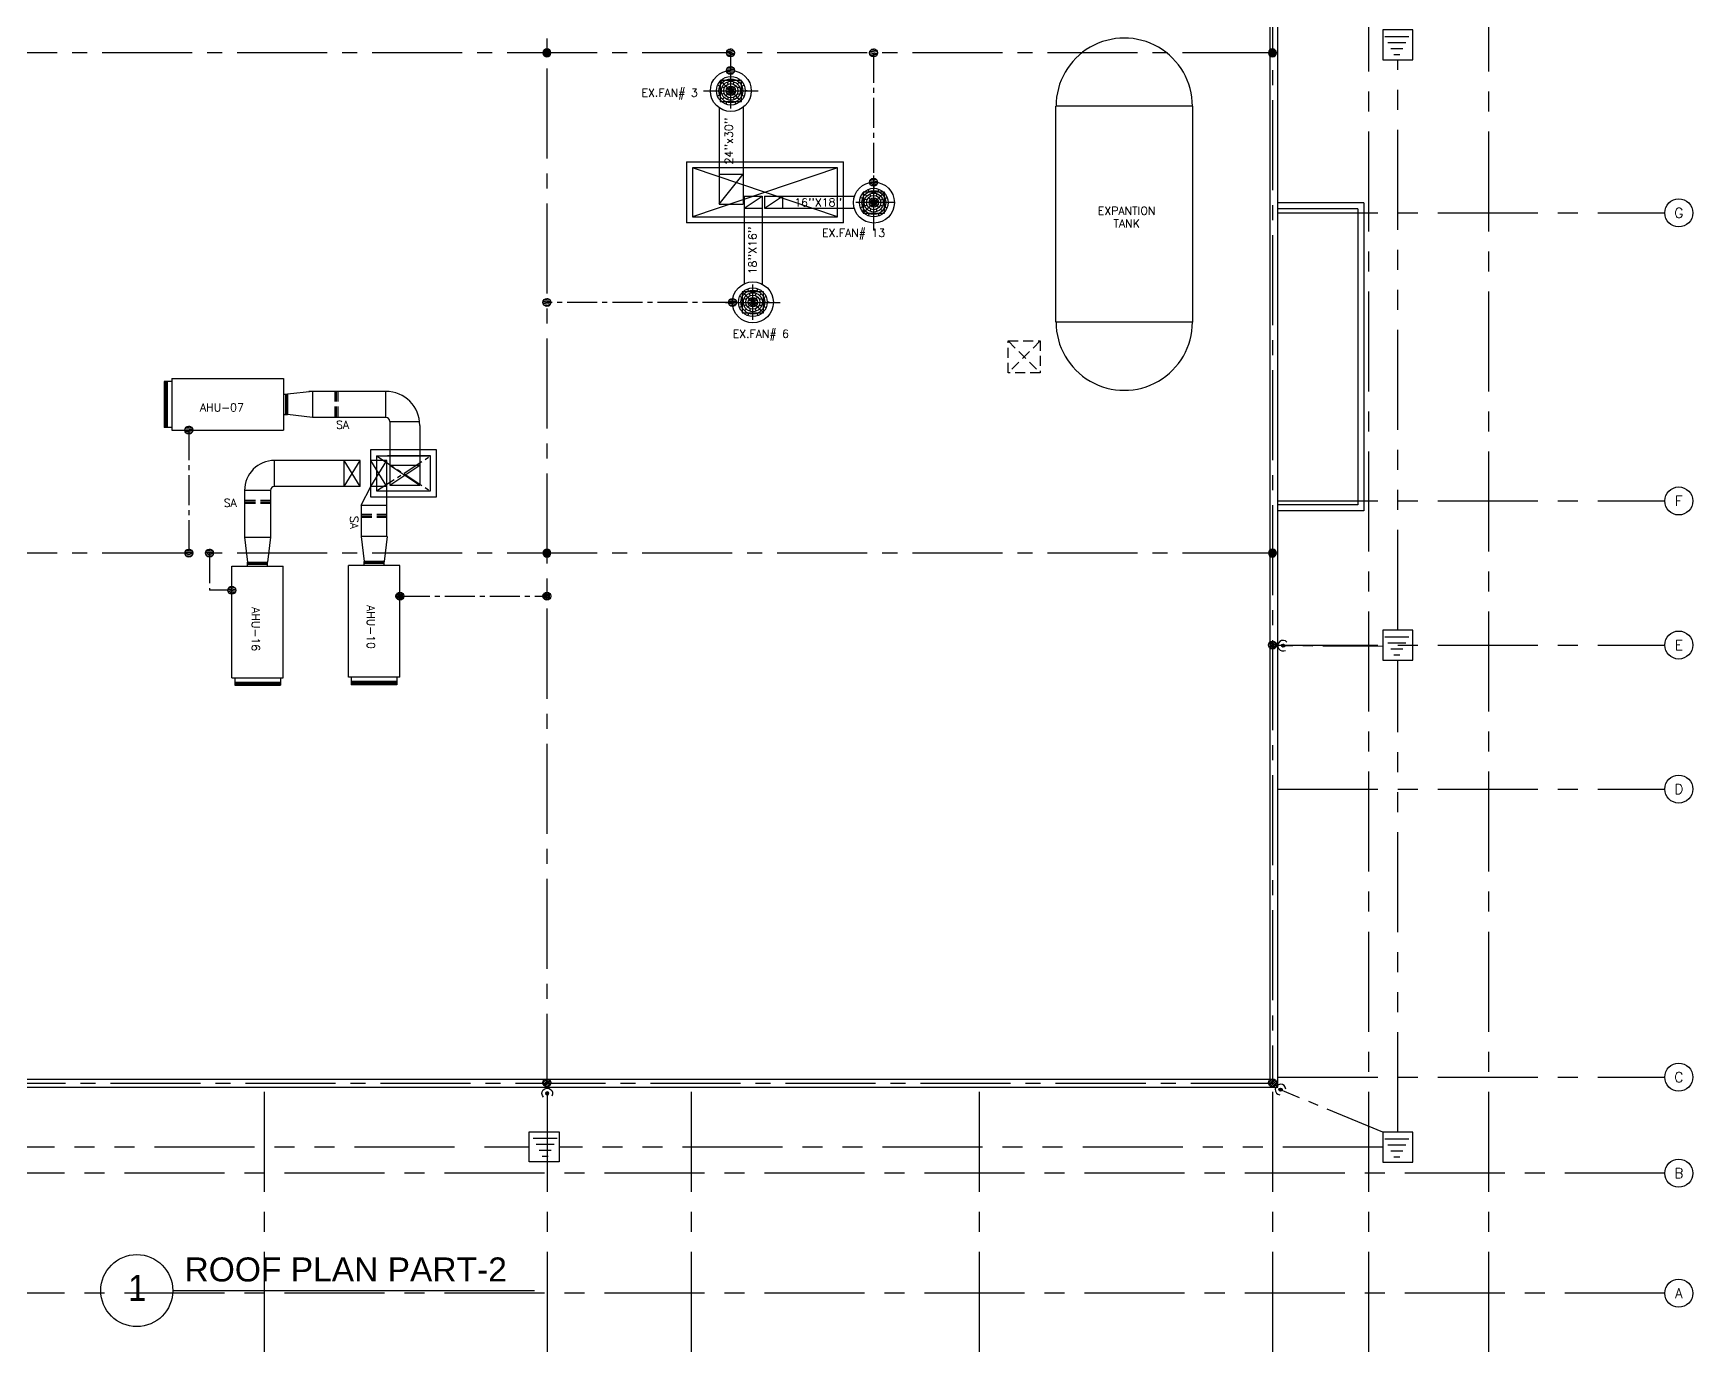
# Model space of a CAD drawing. Extents: x -141293 to -141213.7, y 99698.2 to 99776.7.
# Drawn here: x -141255.21 to -141213.73, y 99698.24 to 99731.19 of the extents above; entities that cross this region are included whole.
import ezdxf
from ezdxf.enums import TextEntityAlignment as Align

# ---------------------------------------------------------------- set-up
doc = ezdxf.new("R2010")
doc.units = 0
doc.header["$MEASUREMENT"] = 0
for name, pattern in [('CENTER2', [1.125, 0.75, -0.125, 0.125, -0.125]), ('CENTERX2', [4, 2.5, -0.5, 0.5, -0.5]), ('HIDDEN', [0.375, 0.25, -0.125]), ('PHANTOM', [2.5, 1.25, -0.25, 0.25, -0.25, 0.25, -0.25])]:
    doc.linetypes.add(name, pattern=pattern)
doc.layers.get('0').update_dxf_attribs({"linetype": 'CONTINUOUS'})
for name, color, linetype in [('AX', 6, 'CONTINUOUS'), ('AX-CR', 7, 'CONTINUOUS'), ('AX-TXT', 6, 'CONTINUOUS'), ('AXES', 11, 'CENTERX2'), ('CER', 2, 'CONTINUOUS'), ('CTXT', 6, 'CONTINUOUS'), ('DOOR-NO', 5, 'CONTINUOUS'), ('DUCT', 3, 'CONTINUOUS'), ('EARTHING', 4, 'PHANTOM'), ('EXDUCT', 3, 'CONTINUOUS'), ('L-NING', 4, 'CONTINUOUS'), ('PROJ-L', 11, 'CONTINUOUS'), ('RM-NAME', 4, 'CONTINUOUS'), ('ROOF', 7, 'CONTINUOUS'), ('SAD', 3, 'CONTINUOUS'), ('SHAFT', 11, 'CONTINUOUS'), ('WALL', 3, 'CONTINUOUS')]:
    doc.layers.add(name, color=color, linetype=linetype)
doc.styles.add('ROMANS', font='ROMANS.shx', dxfattribs={"height": 200})
doc.styles.add('TTXT', font='swisse.ttf', dxfattribs={"width": 0.6})

# ---------------------------------------------------------------- blocks, each defined once
blk = doc.blocks.new('AXR')
at = {"layer": 'AX-CR'}
blk.add_circle((350, 0), 350, dxfattribs=at)
at = {"layer": 'AX-TXT', "style": 'ROMANS'}
blk.add_attdef('AX', text='', height=250, dxfattribs=at).set_placement((350, 0), align=Align.MIDDLE)
blk = doc.blocks.new('*X14')
at = {"color": 0}
for p, q in [((91.354, 13.254), (91.434, 13.334)), ((91.362, 13.226), (91.462, 13.327)), ((91.369, 13.304), (91.384, 13.32)), ((91.377, 13.206), (91.483, 13.312)), ((91.398, 13.192), (91.497, 13.291)), ((91.426, 13.185), (91.504, 13.263))]:
    blk.add_line(p, q, dxfattribs=at)
blk = doc.blocks.new('*X15')
at = {"color": 0}
for p, q in [((91.354, 13.254), (91.434, 13.334)), ((91.362, 13.226), (91.462, 13.327)), ((91.369, 13.304), (91.384, 13.32)), ((91.377, 13.206), (91.483, 13.312)), ((91.398, 13.192), (91.497, 13.291)), ((91.426, 13.185), (91.504, 13.263))]:
    blk.add_line(p, q, dxfattribs=at)
blk = doc.blocks.new('SCC')
at = {"layer": 'L-NING'}
blk.add_circle((0, 0), 0.125, dxfattribs=at)
at = {"layer": 'L-NING', "xscale": 1.666666666666667, "yscale": 1.666666666666667, "zscale": 1.666666666666667}
blk.add_blockref('*X15', (-152.382, -22.099), dxfattribs=at)
blk = doc.blocks.new('*X18')
at = {"color": 0}
for p, q in [((91.354, 13.254), (91.434, 13.334)), ((91.362, 13.226), (91.462, 13.327)), ((91.369, 13.304), (91.384, 13.32)), ((91.377, 13.206), (91.483, 13.312)), ((91.398, 13.192), (91.497, 13.291)), ((91.426, 13.185), (91.504, 13.263))]:
    blk.add_line(p, q, dxfattribs=at)

msp = doc.modelspace()

# ---------------------------------------------------------------- hatches: boundary and pattern name
at = {"layer": 'DOOR-NO'}
h = msp.add_hatch(dxfattribs=at)
h.set_pattern_fill('ANSI37', color=2, scale=100, angle=180, style=0)
h.set_pattern_definition([(315, (-141243.358209, 99881.336086), (-0.0088388347, -0.0088388348), []), (225, (-141243.358209, 99881.336086), (-0.0088388347, 0.0088388348), [])])
h.paths.add_polyline_path([(-141248.903, 99721.663), (-141248.853, 99721.663), (-141248.853, 99722.169), (-141248.903, 99722.169)])
h = msp.add_hatch(dxfattribs=at)
h.set_pattern_fill('ANSI37', color=2, scale=100, angle=270, style=0)
h.set_pattern_definition([(45, (-141409.020623, 99723.468245), (0.0088388347, -0.0088388348), []), (315, (-141409.020623, 99723.468245), (-0.0088388347, -0.0088388348), [])])
h.paths.add_polyline_path([(-141249.348, 99717.923), (-141249.348, 99717.973), (-141249.854, 99717.973), (-141249.854, 99717.923)])
h = msp.add_hatch(dxfattribs=at)
h.set_pattern_fill('ANSI37', color=2, scale=100, angle=90, style=0)
h.set_pattern_definition([(135, (-141087.266535, 99723.484271), (-0.0088388347, -0.0088388348), []), (225, (-141087.266535, 99723.484271), (0.0088388347, -0.0088388348), [])])
h.paths.add_polyline_path([(-141246.433, 99717.939), (-141246.433, 99717.989), (-141246.939, 99717.989), (-141246.939, 99717.939)])

# ---------------------------------------------------------------- linework, layer by layer
at = {"layer": 'AX', "color": 2, "linetype": 'HIDDEN'}
for p, q in [((-141247.671, 99722.241), (-141247.671, 99721.591)), ((-141247.637, 99722.241), (-141247.637, 99721.591)), ((-141247.597, 99722.241), (-141247.597, 99721.591)), ((-141249.277, 99719.511), (-141249.927, 99719.511)), ((-141249.277, 99719.471), (-141249.927, 99719.471)), ((-141249.277, 99719.437), (-141249.927, 99719.437)), ((-141246.371, 99719.159), (-141247, 99719.159)), ((-141246.371, 99719.125), (-141247, 99719.125)), ((-141246.371, 99719.085), (-141247, 99719.085))]:
    msp.add_line(p, q, dxfattribs=at)
at = {"layer": 'AX', "color": 2}
for p, q in [((-141246.294, 99720.397), (-141245.544, 99719.897)), ((-141246.294, 99719.897), (-141245.544, 99720.397))]:
    msp.add_line(p, q, dxfattribs=at)
at = {"layer": 'AX-CR'}
msp.add_circle((-141214.079, 99702.701), 0.35, dxfattribs=at)
at = {"layer": 'AXES'}
for p, q in [((-141221.829, 99698.237), (-141221.829, 99776.05)), ((-141218.829, 99698.237), (-141218.829, 99776.05)), ((-141224.103, 99726.701), (-141214.429, 99726.701)), ((-141224.103, 99719.501), (-141214.429, 99719.501)), ((-141224.103, 99715.901), (-141214.429, 99715.901)), ((-141224.103, 99712.301), (-141214.429, 99712.301)), ((-141249.429, 99698.237), (-141249.429, 99705.101)), ((-141242.353, 99698.237), (-141242.353, 99705.101)), ((-141238.753, 99698.237), (-141238.753, 99705.101)), ((-141231.553, 99698.237), (-141231.553, 99705.101)), ((-141224.229, 99698.237), (-141224.229, 99705.101)), ((-141224.103, 99705.101), (-141214.429, 99705.101)), ((-141214.429, 99702.701), (-141268.333, 99702.701)), ((-141214.429, 99699.701), (-141292.328, 99699.701))]:
    msp.add_line(p, q, dxfattribs=at)
at = {"layer": 'CER', "color": 6}
msp.add_line((-141251.718, 99699.767), (-141242.682, 99699.767), dxfattribs=at)
msp.add_circle((-141252.618, 99699.767), 0.9, dxfattribs=at)
at = {"layer": 'DOOR-NO', "color": 11}
for p, q in [((-141226.233, 99729.365), (-141229.645, 99729.365)), ((-141229.645, 99723.973), (-141229.645, 99729.365)), ((-141226.233, 99729.365), (-141226.233, 99723.973)), ((-141226.233, 99723.973), (-141229.645, 99723.973)), ((-141251.743, 99722.561), (-141251.743, 99721.271)), ((-141251.743, 99722.561), (-141248.953, 99722.561)), ((-141248.953, 99722.561), (-141248.953, 99721.271)), ((-141251.743, 99721.271), (-141248.953, 99721.271)), ((-141250.246, 99717.873), (-141248.956, 99717.873)), ((-141250.246, 99715.083), (-141250.246, 99717.873)), ((-141248.956, 99715.083), (-141248.956, 99717.873)), ((-141246.041, 99717.889), (-141247.331, 99717.889)), ((-141247.331, 99715.099), (-141247.331, 99717.889)), ((-141246.041, 99715.099), (-141246.041, 99717.889)), ((-141250.246, 99715.083), (-141248.956, 99715.083)), ((-141246.041, 99715.099), (-141247.331, 99715.099))]:
    msp.add_line(p, q, dxfattribs=at)
at = {"layer": 'DOOR-NO', "color": 6}
for p, q in [((-141251.743, 99722.561), (-141251.743, 99721.271)), ((-141250.246, 99715.083), (-141248.956, 99715.083)), ((-141246.041, 99715.099), (-141247.331, 99715.099))]:
    msp.add_line(p, q, dxfattribs=at)
at = {"layer": 'DOOR-NO', "color": 2}
for p, q in [((-141251.743, 99722.483), (-141251.932, 99722.483)), ((-141251.932, 99722.483), (-141251.932, 99721.341)), ((-141251.905, 99722.492), (-141251.905, 99721.35)), ((-141251.887, 99722.483), (-141251.887, 99721.341)), ((-141251.856, 99722.483), (-141251.856, 99721.341)), ((-141251.743, 99721.341), (-141251.932, 99721.341))]:
    msp.add_line(p, q, dxfattribs=at)
at = {"layer": 'DOOR-NO', "color": 3}
for p, q in [((-141248.953, 99722.169), (-141248.853, 99722.169)), ((-141248.953, 99721.663), (-141248.853, 99721.663)), ((-141249.854, 99717.873), (-141249.854, 99717.973)), ((-141249.348, 99717.873), (-141249.348, 99717.973)), ((-141246.939, 99717.889), (-141246.939, 99717.989)), ((-141246.433, 99717.889), (-141246.433, 99717.989)), ((-141250.168, 99715.083), (-141250.168, 99714.894)), ((-141249.025, 99715.083), (-141249.025, 99714.894)), ((-141247.262, 99715.099), (-141247.262, 99714.91)), ((-141246.119, 99715.099), (-141246.119, 99714.91)), ((-141250.177, 99714.921), (-141249.034, 99714.921)), ((-141250.168, 99714.971), (-141249.025, 99714.971)), ((-141250.168, 99714.939), (-141249.025, 99714.939)), ((-141250.168, 99714.894), (-141249.025, 99714.894)), ((-141246.119, 99714.987), (-141247.262, 99714.987)), ((-141246.119, 99714.955), (-141247.262, 99714.955)), ((-141246.119, 99714.91), (-141247.262, 99714.91)), ((-141246.11, 99714.937), (-141247.253, 99714.937))]:
    msp.add_line(p, q, dxfattribs=at)
at = {"layer": 'DOOR-NO'}
for p, q in [((-141248.903, 99722.169), (-141248.903, 99721.663)), ((-141248.853, 99722.169), (-141248.853, 99721.663)), ((-141249.854, 99717.973), (-141249.348, 99717.973)), ((-141246.433, 99717.989), (-141246.939, 99717.989)), ((-141249.854, 99717.923), (-141249.348, 99717.923)), ((-141246.433, 99717.939), (-141246.939, 99717.939))]:
    msp.add_line(p, q, dxfattribs=at)
at = {"layer": 'DOOR-NO', "color": 11}
for centre, major_axis, start_param, end_param in [((-141227.939, 99729.365), (1.206, 1.206), 5.497787, 8.63938), ((-141227.939, 99723.973), (-1.206, 1.206), 0.785398, 3.926991)]:
    msp.add_ellipse(centre, major_axis=major_axis, ratio=1, start_param=start_param, end_param=end_param, dxfattribs=at)
at = {"layer": 'DUCT', "color": 11}
for p, q in [((-141238.035, 99730.013), (-141237.507, 99729.485)), ((-141238.035, 99730.013), (-141238.035, 99729.485)), ((-141237.507, 99730.013), (-141238.035, 99730.013)), ((-141237.836, 99729.917), (-141237.857, 99729.973)), ((-141237.771, 99729.312), (-141237.771, 99730.198)), ((-141237.71, 99729.917), (-141237.689, 99729.973)), ((-141237.507, 99729.485), (-141237.507, 99730.013)), ((-141238.454, 99729.749), (-141237.092, 99729.749)), ((-141238.048, 99729.644), (-141238.104, 99729.622)), ((-141238.044, 99729.872), (-141238.099, 99729.896)), ((-141238.069, 99729.753), (-141238.009, 99729.753)), ((-141237.937, 99729.688), (-141237.993, 99729.666)), ((-141237.934, 99729.824), (-141237.989, 99729.848)), ((-141237.937, 99729.922), (-141237.979, 99729.965)), ((-141237.937, 99729.583), (-141237.979, 99729.54)), ((-141237.773, 99729.752), (-141237.895, 99729.879)), ((-141237.773, 99729.753), (-141237.895, 99729.626)), ((-141237.773, 99729.753), (-141237.881, 99729.71)), ((-141237.773, 99729.753), (-141237.879, 99729.8)), ((-141237.836, 99729.587), (-141237.857, 99729.531)), ((-141237.773, 99729.752), (-141237.814, 99729.861)), ((-141237.773, 99729.753), (-141237.814, 99729.644)), ((-141237.773, 99729.752), (-141237.65, 99729.879)), ((-141237.773, 99729.752), (-141237.731, 99729.861)), ((-141237.773, 99729.753), (-141237.666, 99729.8)), ((-141237.773, 99729.753), (-141237.731, 99729.644)), ((-141237.773, 99729.753), (-141237.65, 99729.626)), ((-141237.773, 99729.753), (-141237.665, 99729.71)), ((-141237.71, 99729.587), (-141237.689, 99729.531)), ((-141237.611, 99729.824), (-141237.556, 99729.848)), ((-141237.609, 99729.922), (-141237.567, 99729.965)), ((-141237.609, 99729.688), (-141237.553, 99729.666)), ((-141237.609, 99729.583), (-141237.567, 99729.54)), ((-141237.477, 99729.753), (-141237.537, 99729.753)), ((-141237.501, 99729.872), (-141237.446, 99729.896)), ((-141237.498, 99729.644), (-141237.442, 99729.622)), ((-141238.035, 99729.485), (-141237.507, 99729.485)), ((-141237.878, 99729.475), (-141237.9, 99729.419)), ((-141237.668, 99729.475), (-141237.646, 99729.419)), ((-141234.196, 99726.277), (-141234.196, 99727.639)), ((-141234.476, 99727.063), (-141234.533, 99727.085)), ((-141234.46, 99726.695), (-141233.932, 99727.223)), ((-141234.46, 99727.223), (-141234.46, 99726.695)), ((-141233.932, 99727.223), (-141234.46, 99727.223)), ((-141234.369, 99727.122), (-141234.412, 99727.164)), ((-141234.318, 99727.229), (-141234.342, 99727.284)), ((-141234.199, 99726.958), (-141234.326, 99727.08)), ((-141234.27, 99727.119), (-141234.294, 99727.174)), ((-141234.2, 99727.37), (-141234.2, 99727.314)), ((-141234.2, 99727.254), (-141234.2, 99727.194)), ((-141234.2, 99726.958), (-141234.073, 99727.08)), ((-141234.135, 99727.122), (-141234.113, 99727.177)), ((-141234.091, 99727.233), (-141234.069, 99727.289)), ((-141234.03, 99727.122), (-141233.986, 99727.164)), ((-141233.932, 99726.695), (-141233.932, 99727.223)), ((-141233.922, 99727.063), (-141233.866, 99727.085)), ((-141233.684, 99726.959), (-141234.645, 99726.959)), ((-141234.476, 99726.852), (-141234.533, 99726.831)), ((-141234.46, 99726.695), (-141233.932, 99726.695)), ((-141234.364, 99727.021), (-141234.42, 99727.042)), ((-141234.364, 99726.895), (-141234.42, 99726.874)), ((-141234.369, 99726.794), (-141234.412, 99726.752)), ((-141234.318, 99726.686), (-141234.342, 99726.631)), ((-141234.199, 99726.958), (-141234.326, 99726.835)), ((-141234.199, 99726.958), (-141234.308, 99726.999)), ((-141234.199, 99726.958), (-141234.308, 99726.916)), ((-141234.27, 99726.796), (-141234.294, 99726.741)), ((-141234.2, 99726.958), (-141234.246, 99727.064)), ((-141234.2, 99726.958), (-141234.246, 99726.851)), ((-141234.2, 99726.958), (-141234.157, 99727.066)), ((-141234.2, 99726.958), (-141234.09, 99726.999)), ((-141234.2, 99726.958), (-141234.09, 99726.916)), ((-141234.2, 99726.958), (-141234.157, 99726.85)), ((-141234.2, 99726.958), (-141234.073, 99726.835)), ((-141234.2, 99726.662), (-141234.2, 99726.722)), ((-141234.135, 99726.794), (-141234.113, 99726.738)), ((-141234.091, 99726.682), (-141234.069, 99726.627)), ((-141234.034, 99727.021), (-141233.978, 99727.042)), ((-141234.034, 99726.895), (-141233.978, 99726.874)), ((-141234.03, 99726.794), (-141233.986, 99726.752)), ((-141233.922, 99726.852), (-141233.866, 99726.831)), ((-141237.495, 99724.588), (-141237.55, 99724.612)), ((-141237.485, 99724.729), (-141236.957, 99724.201)), ((-141237.485, 99724.729), (-141237.485, 99724.201)), ((-141236.957, 99724.729), (-141237.485, 99724.729)), ((-141237.387, 99724.638), (-141237.429, 99724.682)), ((-141237.328, 99724.746), (-141237.35, 99724.802)), ((-141237.223, 99724.468), (-141237.346, 99724.595)), ((-141237.286, 99724.634), (-141237.307, 99724.69)), ((-141237.223, 99724.468), (-141237.101, 99724.595)), ((-141237.221, 99724.028), (-141237.221, 99724.915)), ((-141237.16, 99724.634), (-141237.139, 99724.69)), ((-141237.118, 99724.746), (-141237.096, 99724.802)), ((-141237.059, 99724.638), (-141237.017, 99724.682)), ((-141236.957, 99724.201), (-141236.957, 99724.729)), ((-141236.952, 99724.588), (-141236.897, 99724.612)), ((-141237.904, 99724.465), (-141236.542, 99724.465)), ((-141237.498, 99724.36), (-141237.554, 99724.338)), ((-141237.519, 99724.469), (-141237.459, 99724.469)), ((-141237.485, 99724.201), (-141236.957, 99724.201)), ((-141237.387, 99724.405), (-141237.443, 99724.382)), ((-141237.385, 99724.54), (-141237.44, 99724.564)), ((-141237.387, 99724.299), (-141237.429, 99724.256)), ((-141237.328, 99724.192), (-141237.35, 99724.136)), ((-141237.223, 99724.469), (-141237.346, 99724.342)), ((-141237.223, 99724.469), (-141237.331, 99724.427)), ((-141237.223, 99724.469), (-141237.33, 99724.516)), ((-141237.286, 99724.304), (-141237.307, 99724.248)), ((-141237.223, 99724.468), (-141237.265, 99724.578)), ((-141237.223, 99724.469), (-141237.265, 99724.36)), ((-141237.223, 99724.468), (-141237.182, 99724.578)), ((-141237.223, 99724.469), (-141237.117, 99724.516)), ((-141237.223, 99724.469), (-141237.182, 99724.36)), ((-141237.223, 99724.469), (-141237.101, 99724.342)), ((-141237.223, 99724.469), (-141237.115, 99724.427)), ((-141237.16, 99724.304), (-141237.139, 99724.248)), ((-141237.118, 99724.192), (-141237.096, 99724.136)), ((-141237.062, 99724.54), (-141237.007, 99724.564)), ((-141237.059, 99724.405), (-141237.003, 99724.382)), ((-141237.059, 99724.299), (-141237.017, 99724.256)), ((-141236.927, 99724.469), (-141236.987, 99724.469)), ((-141236.948, 99724.36), (-141236.892, 99724.338))]:
    msp.add_line(p, q, dxfattribs=at)
at = {"layer": 'DUCT', "color": 1}
for p, q in [((-141237.361, 99729.753), (-141237.417, 99729.753)), ((-141236.811, 99724.469), (-141236.867, 99724.469))]:
    msp.add_line(p, q, dxfattribs=at)
at = {"layer": 'DUCT'}
for p, q in [((-141248.23, 99722.241), (-141248.853, 99722.169)), ((-141248.23, 99722.241), (-141248.23, 99721.591)), ((-141247.381, 99722.241), (-141248.23, 99722.241)), ((-141246.394, 99721.591), (-141246.394, 99722.241)), ((-141248.23, 99721.591), (-141248.853, 99721.663)), ((-141246.394, 99721.591), (-141248.23, 99721.591)), ((-141246.294, 99721.491), (-141245.55, 99721.491)), ((-141246.294, 99721.491), (-141246.294, 99719.897)), ((-141249.176, 99719.864), (-141249.176, 99720.514)), ((-141246.371, 99720.514), (-141246.771, 99720.514)), ((-141249.276, 99719.764), (-141249.926, 99719.764)), ((-141249.926, 99719.764), (-141249.926, 99718.597)), ((-141249.276, 99719.764), (-141249.276, 99718.597)), ((-141247.011, 99719.395), (-141246.771, 99719.864)), ((-141246.371, 99719.864), (-141246.771, 99719.864)), ((-141247.011, 99719.395), (-141246.371, 99719.395)), ((-141247.011, 99719.395), (-141247.011, 99718.613)), ((-141249.926, 99718.597), (-141249.854, 99717.973)), ((-141249.926, 99718.597), (-141249.276, 99718.597)), ((-141249.276, 99718.597), (-141249.348, 99717.973)), ((-141247.011, 99718.613), (-141246.939, 99717.989)), ((-141246.361, 99718.613), (-141247.011, 99718.613)), ((-141246.361, 99718.613), (-141246.433, 99717.989))]:
    msp.add_line(p, q, dxfattribs=at)
at = {"layer": 'DUCT', "linetype": 'ByBlock'}
for p, q in [((-141246.394, 99722.241), (-141248.322, 99722.241)), ((-141247.036, 99720.514), (-141249.176, 99720.514)), ((-141247.436, 99719.864), (-141247.436, 99720.514)), ((-141247.036, 99719.864), (-141247.036, 99720.514)), ((-141246.771, 99719.864), (-141246.771, 99720.514)), ((-141246.371, 99718.613), (-141246.371, 99720.514)), ((-141247.036, 99719.864), (-141249.176, 99719.864))]:
    msp.add_line(p, q, dxfattribs=at)
at = {"layer": 'DUCT', "color": 2, "linetype": 'ByBlock'}
for p, q in [((-141247.036, 99719.864), (-141247.436, 99720.514)), ((-141247.436, 99719.864), (-141247.036, 99720.514)), ((-141246.771, 99719.864), (-141246.371, 99720.514)), ((-141246.371, 99719.864), (-141246.771, 99720.514))]:
    msp.add_line(p, q, dxfattribs=at)
at = {"layer": 'DUCT'}
for centre, major_axis, start_param, end_param in [((-141237.771, 99729.749), (-0.362, 0.362), 3.926991, 10.210176), ((-141234.196, 99726.959), (-0.362, 0.362), 3.926991, 10.210176), ((-141237.221, 99724.465), (-0.362, 0.362), 3.926991, 10.210176), ((-141246.394, 99721.391), (-0.601, 0.601), 3.926991, 5.497787), ((-141246.394, 99721.491), (0.0707, 0.0707), 5.497787, 7.068583), ((-141249.176, 99719.764), (0.53, 0.53), 0.785398, 2.356194), ((-141249.176, 99719.764), (0.0707, 0.0707), 0.785398, 2.356194)]:
    msp.add_ellipse(centre, major_axis=major_axis, ratio=1, start_param=start_param, end_param=end_param, dxfattribs=at)
at = {"layer": 'DUCT', "color": 11}
for centre, major_axis, start_param, end_param in [((-141237.771, 99729.753), (-0.253, 0.253), 3.926991, 10.210176), ((-141237.771, 99729.753), (0.211, 0.211), 5.497787, 11.780972), ((-141237.771, 99729.753), (-0.168, 0.168), 3.926991, 10.210176), ((-141237.771, 99729.753), (-0.126, 0.126), 3.926991, 10.210176), ((-141237.771, 99729.753), (0.0832, 0.0832), 5.497787, 11.780972), ((-141234.2, 99726.959), (0.253, 0.253), 5.497787, 11.780972), ((-141234.2, 99726.959), (-0.211, 0.211), 3.926991, 10.210176), ((-141234.2, 99726.959), (-0.168, 0.168), 3.926991, 10.210176), ((-141234.2, 99726.959), (0.126, 0.126), 5.497787, 11.780972), ((-141234.2, 99726.959), (-0.0832, 0.0832), 3.926991, 10.210176), ((-141237.221, 99724.469), (0.253, 0.253), 5.497787, 11.780972), ((-141237.221, 99724.469), (0.211, 0.211), 5.497787, 11.780972), ((-141237.221, 99724.469), (-0.168, 0.168), 3.926991, 10.210176), ((-141237.221, 99724.469), (0.126, 0.126), 5.497787, 11.780972), ((-141237.221, 99724.469), (0.0832, 0.0832), 5.497787, 11.780972)]:
    msp.add_ellipse(centre, major_axis=major_axis, ratio=1, start_param=start_param, end_param=end_param, dxfattribs=at)
at = {"layer": 'EARTHING', "ltscale": 2}
for p, q in [((-141244.677, 99703.351), (-141266.185, 99703.351)), ((-141242.809, 99703.351), (-141243.927, 99703.351)), ((-141221.478, 99703.351), (-141242.059, 99703.351))]:
    msp.add_line(p, q, dxfattribs=at)
for points in [[(-141221.103, 99716.276), (-141221.103, 99730.526)], [(-141221.103, 99703.726), (-141221.103, 99715.526)]]:
    msp.add_lwpolyline(points, dxfattribs=at)
at = {"layer": 'EXDUCT'}
for p, q in [((-141238.066, 99729.331), (-141238.066, 99726.919)), ((-141237.466, 99729.339), (-141237.466, 99726.919)), ((-141238.066, 99727.669), (-141237.466, 99727.669)), ((-141238.066, 99726.919), (-141237.466, 99727.669)), ((-141238.066, 99726.919), (-141237.466, 99726.919))]:
    msp.add_line(p, q, dxfattribs=at)
at = {"layer": 'EXDUCT', "linetype": 'ByBlock'}
for p, q in [((-141237.437, 99726.822), (-141236.987, 99727.122)), ((-141237.437, 99727.122), (-141236.987, 99727.122)), ((-141237.437, 99727.122), (-141237.437, 99724.929)), ((-141236.987, 99727.122), (-141236.987, 99724.92)), ((-141236.934, 99727.122), (-141236.934, 99726.822)), ((-141236.934, 99726.822), (-141236.484, 99727.122)), ((-141236.934, 99727.122), (-141234.681, 99727.122)), ((-141236.484, 99727.122), (-141236.484, 99726.822)), ((-141237.437, 99726.822), (-141236.987, 99726.822)), ((-141236.934, 99726.822), (-141234.688, 99726.822))]:
    msp.add_line(p, q, dxfattribs=at)
at = {"layer": 'L-NING', "linetype": 'CENTER2', "ltscale": 3}
for p, q in [((-141242.367, 99764.06), (-141242.367, 99704.951)), ((-141224.235, 99732.896), (-141224.235, 99704.951)), ((-141224.235, 99730.7), (-141256.653, 99730.7)), ((-141224.235, 99718.2), (-141256.653, 99718.2)), ((-141256.653, 99704.951), (-141224.235, 99704.951))]:
    msp.add_line(p, q, dxfattribs=at)
at = {"layer": 'L-NING', "linetype": 'Continuous'}
for p, q in [((-141221.425, 99731.108), (-141220.825, 99731.108)), ((-141221.35, 99730.958), (-141220.9, 99730.958)), ((-141221.275, 99730.808), (-141220.975, 99730.808)), ((-141221.2, 99730.658), (-141221.05, 99730.658)), ((-141221.425, 99716.108), (-141220.825, 99716.108)), ((-141221.35, 99715.958), (-141220.9, 99715.958)), ((-141221.275, 99715.808), (-141220.975, 99715.808)), ((-141221.2, 99715.658), (-141221.05, 99715.658)), ((-141242.112, 99703.569), (-141242.712, 99703.569)), ((-141221.425, 99703.558), (-141220.825, 99703.558)), ((-141242.187, 99703.419), (-141242.637, 99703.419)), ((-141242.262, 99703.269), (-141242.562, 99703.269)), ((-141242.337, 99703.119), (-141242.487, 99703.119)), ((-141221.35, 99703.408), (-141220.9, 99703.408)), ((-141221.275, 99703.258), (-141220.975, 99703.258)), ((-141221.2, 99703.108), (-141221.05, 99703.108))]:
    msp.add_line(p, q, dxfattribs=at)
at = {"layer": 'L-NING', "linetype": 'CENTER2'}
for p, q in [((-141237.781, 99730.7), (-141237.781, 99730.26)), ((-141234.205, 99730.7), (-141234.205, 99727.467)), ((-141237.733, 99724.465), (-141242.367, 99724.465)), ((-141251.318, 99721.271), (-141251.318, 99718.2)), ((-141250.802, 99718.2), (-141250.802, 99717.27)), ((-141250.246, 99717.27), (-141250.802, 99717.27)), ((-141246.041, 99717.122), (-141242.367, 99717.122))]:
    msp.add_line(p, q, dxfattribs=at)
at = {"layer": 'L-NING', "linetype": 'CENTER2', "ltscale": 2}
for p, q in [((-141221.478, 99715.868), (-141223.967, 99715.879)), ((-141242.351, 99703.737), (-141242.356, 99704.692)), ((-141221.478, 99703.726), (-141224.032, 99704.784))]:
    msp.add_line(p, q, dxfattribs=at)
at = {"layer": 'L-NING', "linetype": 'Continuous'}
for points in [[(-141221.478, 99731.276), (-141221.478, 99730.526), (-141220.728, 99730.526), (-141220.728, 99731.276)], [(-141221.478, 99716.276), (-141221.478, 99715.526), (-141220.728, 99715.526), (-141220.728, 99716.276)], [(-141242.059, 99703.737), (-141242.059, 99702.987), (-141242.809, 99702.987), (-141242.809, 99703.737)], [(-141221.478, 99703.726), (-141221.478, 99702.976), (-141220.728, 99702.976), (-141220.728, 99703.726)]]:
    msp.add_lwpolyline(points, close=True, dxfattribs=at)
at = {"layer": 'L-NING'}
for centre, major_axis in [((-141223.969, 99715.884), (-0.107, -0.079)), ((-141224.032, 99704.789), (-0.133, 0))]:
    msp.add_ellipse(centre, major_axis=major_axis, ratio=1, start_param=-3.031545, end_param=1.428202, dxfattribs=at)
for centre, major_axis in [((-141223.969, 99715.884), (0.0238, -0.0321)), ((-141224.032, 99704.789), (0, -0.04))]:
    msp.add_ellipse(centre, major_axis=major_axis, ratio=1, dxfattribs=at)
at = {"layer": 'L-NING', "extrusion": (0, 0, -1)}
msp.add_ellipse((-141242.36, 99704.695), major_axis=(0.083, 0.104), ratio=1, start_param=-3.031545, end_param=1.428202, dxfattribs=at)
msp.add_ellipse((-141242.36, 99704.695), major_axis=(0.0312, -0.025), ratio=1, dxfattribs=at)
at = {"layer": 'PROJ-L', "linetype": 'Continuous'}
for p, q in [((-141221.953, 99726.951), (-141224.103, 99726.951)), ((-141222.103, 99726.801), (-141224.103, 99726.801)), ((-141222.103, 99726.801), (-141222.103, 99719.401)), ((-141221.953, 99726.951), (-141221.953, 99719.251)), ((-141222.103, 99719.401), (-141224.103, 99719.401)), ((-141221.953, 99719.251), (-141224.103, 99719.251))]:
    msp.add_line(p, q, dxfattribs=at)
at = {"layer": 'ROOF', "color": 0, "linetype": 'Continuous'}
for p, q in [((-141224.303, 99732.971), (-141224.303, 99705.051)), ((-141224.103, 99704.851), (-141224.103, 99732.821)), ((-141256.753, 99704.851), (-141224.103, 99704.851)), ((-141256.553, 99705.051), (-141224.303, 99705.051))]:
    msp.add_line(p, q, dxfattribs=at)
at = {"layer": 'ROOF', "linetype": 'Continuous'}
for p, q in [((-141235.104, 99727.826), (-141238.73, 99726.601)), ((-141235.104, 99726.601), (-141238.73, 99727.826))]:
    msp.add_line(p, q, dxfattribs=at)
at = {"layer": 'SAD'}
for p, q in [((-141245.544, 99721.391), (-141245.544, 99719.897)), ((-141246.294, 99720.397), (-141245.544, 99720.397)), ((-141246.294, 99719.897), (-141245.544, 99719.897))]:
    msp.add_line(p, q, dxfattribs=at)
at = {"layer": 'SHAFT', "linetype": 'HIDDEN'}
for p, q in [((-141230.039, 99723.501), (-141230.839, 99722.701)), ((-141230.839, 99723.501), (-141230.039, 99722.701))]:
    msp.add_line(p, q, dxfattribs=at)
msp.add_lwpolyline([(-141230.839, 99723.501), (-141230.039, 99723.501), (-141230.039, 99722.701), (-141230.839, 99722.701)], close=True, dxfattribs=at)
at = {"layer": 'WALL'}
for p, q in [((-141238.879, 99727.976), (-141234.954, 99727.976)), ((-141238.879, 99727.976), (-141238.879, 99726.451)), ((-141234.954, 99726.451), (-141234.954, 99727.976)), ((-141238.73, 99727.826), (-141238.73, 99726.601)), ((-141235.104, 99727.826), (-141238.73, 99727.826)), ((-141235.104, 99726.601), (-141235.104, 99727.826)), ((-141234.954, 99726.451), (-141238.879, 99726.451)), ((-141238.73, 99726.601), (-141235.104, 99726.601)), ((-141245.129, 99720.776), (-141246.779, 99720.776)), ((-141246.779, 99720.776), (-141246.779, 99719.601)), ((-141246.629, 99720.626), (-141245.279, 99720.626)), ((-141246.629, 99720.626), (-141246.629, 99719.751)), ((-141245.279, 99720.626), (-141246.354, 99720.626)), ((-141245.279, 99719.751), (-141245.279, 99720.626)), ((-141245.129, 99719.601), (-141245.129, 99720.776)), ((-141246.629, 99719.751), (-141245.279, 99719.751)), ((-141246.779, 99719.601), (-141245.129, 99719.601))]:
    msp.add_line(p, q, dxfattribs=at)
at = {"layer": 'WALL', "color": 97, "linetype": 'CENTER2', "ltscale": 0.7}
for p, q in [((-141246.629, 99719.751), (-141245.279, 99720.626)), ((-141246.629, 99720.626), (-141245.279, 99719.751))]:
    msp.add_line(p, q, dxfattribs=at)

# ---------------------------------------------------------------- block references
at = {"layer": 'AXES', "yscale": 0.0009999999892897904, "zscale": 0.001}
for p, xscale, values in [((-141214.429, 99726.701), 0.001000000047497451, {'AX': 'G'}), ((-141214.429, 99719.501), 0.001000000047497451, {'AX': 'F'}), ((-141214.429, 99715.901), 0.001000000047497451, {'AX': 'E'}), ((-141214.429, 99712.301), 0.001000000047497451, {'AX': 'D'}), ((-141214.429, 99705.101), 0.0009999999892897904, {'AX': 'C'}), ((-141214.429, 99699.701), 0.0009999999892897904, {'AX': 'A'})]:
    msp.add_blockref('AXR', p, dxfattribs=dict(at, xscale=xscale)).add_auto_attribs(values)
at = {"layer": 'L-NING', "linetype": 'CENTER2', "yscale": 0.7999999999883585, "zscale": 0.7999999999999999}
for p, xscale, rotation in [((-141242.367, 99730.7), -0.7999999999963932, 315.5352127459086), ((-141237.781, 99730.7), 0.7999999999858549, 308.7187866719329), ((-141234.205, 99730.7), 0.7999999999858549, 308.7187866719329), ((-141224.235, 99730.7), -0.7999999999963932, 315.5352127459086), ((-141237.781, 99730.26), 0.7999999999858549, 308.7187866719329), ((-141234.205, 99727.467), 0.7999999999858549, 308.7187866719329), ((-141242.367, 99724.465), 0.7999999999858549, 308.7187866719329), ((-141237.733, 99724.465), 0.7999999999858549, 308.7187866719329), ((-141251.318, 99721.271), 0.7999999999858549, 308.7187866719329), ((-141251.318, 99718.2), 0.7999999999858549, 308.7187866719329), ((-141250.802, 99718.2), 0.7999999999858549, 308.7187866719329), ((-141242.367, 99718.2), -0.7999999999963932, 315.5352127459086), ((-141224.235, 99718.2), -0.7999999999963932, 315.5352127459086), ((-141250.246, 99717.27), 0.7999999999858549, 308.7187866719329), ((-141246.041, 99717.122), 0.7999999999858549, 38.71878667193289), ((-141242.367, 99717.122), 0.7999999999858549, 38.71878667193289), ((-141224.235, 99715.901), 0.7999999999807466, 216.5925161538961), ((-141242.367, 99704.962), 0.7999999999883585, 180), ((-141224.235, 99704.962), 0.7999999999883585, 180)]:
    msp.add_blockref('SCC', p, dxfattribs=dict(at, xscale=xscale, rotation=rotation))
at = {"layer": 'L-NING', "yscale": 0.5333333333255723, "zscale": 0.5333333333333333}
for name, p, xscale, rotation in [('*X14', (-141271.173, 99730.009), -0.533333333348754, 171.5925161537907), ('*X18', (-141254.724, 99752.391), 0.5333333333381414, 276.2812133291051), ('*X14', (-141253.511, 99744.27), -0.5333333333375393, 134.9999999999999)]:
    msp.add_blockref(name, p, dxfattribs=dict(at, xscale=xscale, rotation=rotation))

# ---------------------------------------------------------------- texts
at = {"layer": 'AX-TXT', "style": 'ROMANS'}
msp.add_attdef('B', text='1', height=0.25, dxfattribs=at).set_placement((-141214.079, 99702.701), align=Align.MIDDLE)
at = {"layer": 'CTXT', "style": 'TTXT'}
msp.add_text('ROOF PLAN PART-2', height=0.6, dxfattribs=at).set_placement((-141251.425, 99699.995))
at = {"layer": 'CTXT', "style": 'TTXT', "width": 0.9}
msp.add_text('1', height=0.65, dxfattribs=at).set_placement((-141252.836, 99699.509))
at = {"layer": 'RM-NAME', "style": 'ROMANS', "width": 1}
for s, p in [('EX.FAN# 3', (-141239.301, 99729.691)), ("16''X18''", (-141235.585, 99726.964)), ('EXPANTION', (-141227.879, 99726.755)), ('EX.FAN# 13', (-141234.703, 99726.186)), ('TANK', (-141227.879, 99726.437)), ('EX.FAN# 6', (-141237.021, 99723.666)), ('AHU-07', (-141250.491, 99721.838)), ('SA', (-141247.476, 99721.407)), ('SA', (-141250.284, 99719.454))]:
    msp.add_text(s, height=0.2, dxfattribs=at).set_placement(p, align=Align.MIDDLE)
for s, rotation, p in [("24''x30''", 90, (-141237.822, 99728.5)), ("18''X16''", 90, (-141237.228, 99725.765)), ('SA', 270, (-141247.185, 99718.965)), ('AHU-16', 270, (-141249.645, 99716.297)), ('AHU-10', 270, (-141246.765, 99716.352))]:
    msp.add_text(s, height=0.2, rotation=rotation, dxfattribs=at).set_placement(p, align=Align.MIDDLE)

doc.saveas('drawing.dxf')
